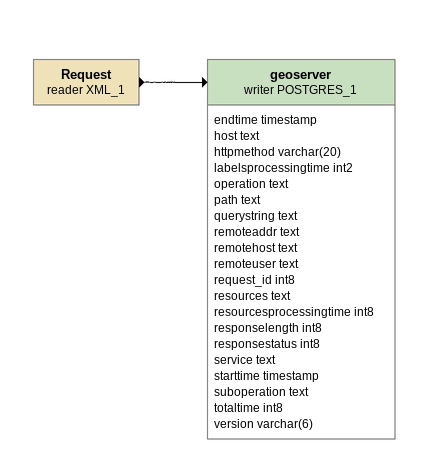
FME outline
Request (reader XML_1)
    -> geoserver (writer POSTGRES_1)
geoserver (writer POSTGRES_1)
    attributes: endtime timestamp, host text, httpmethod varchar(20), labelsprocessingtime int2, operation text, path text, querystring text, remoteaddr text, remotehost text, remoteuser text, request_id int8, resources text, resourcesprocessingtime int8, responselength int8, responsestatus int8, service text, starttime timestamp, suboperation text, totaltime int8, version varchar(6)
